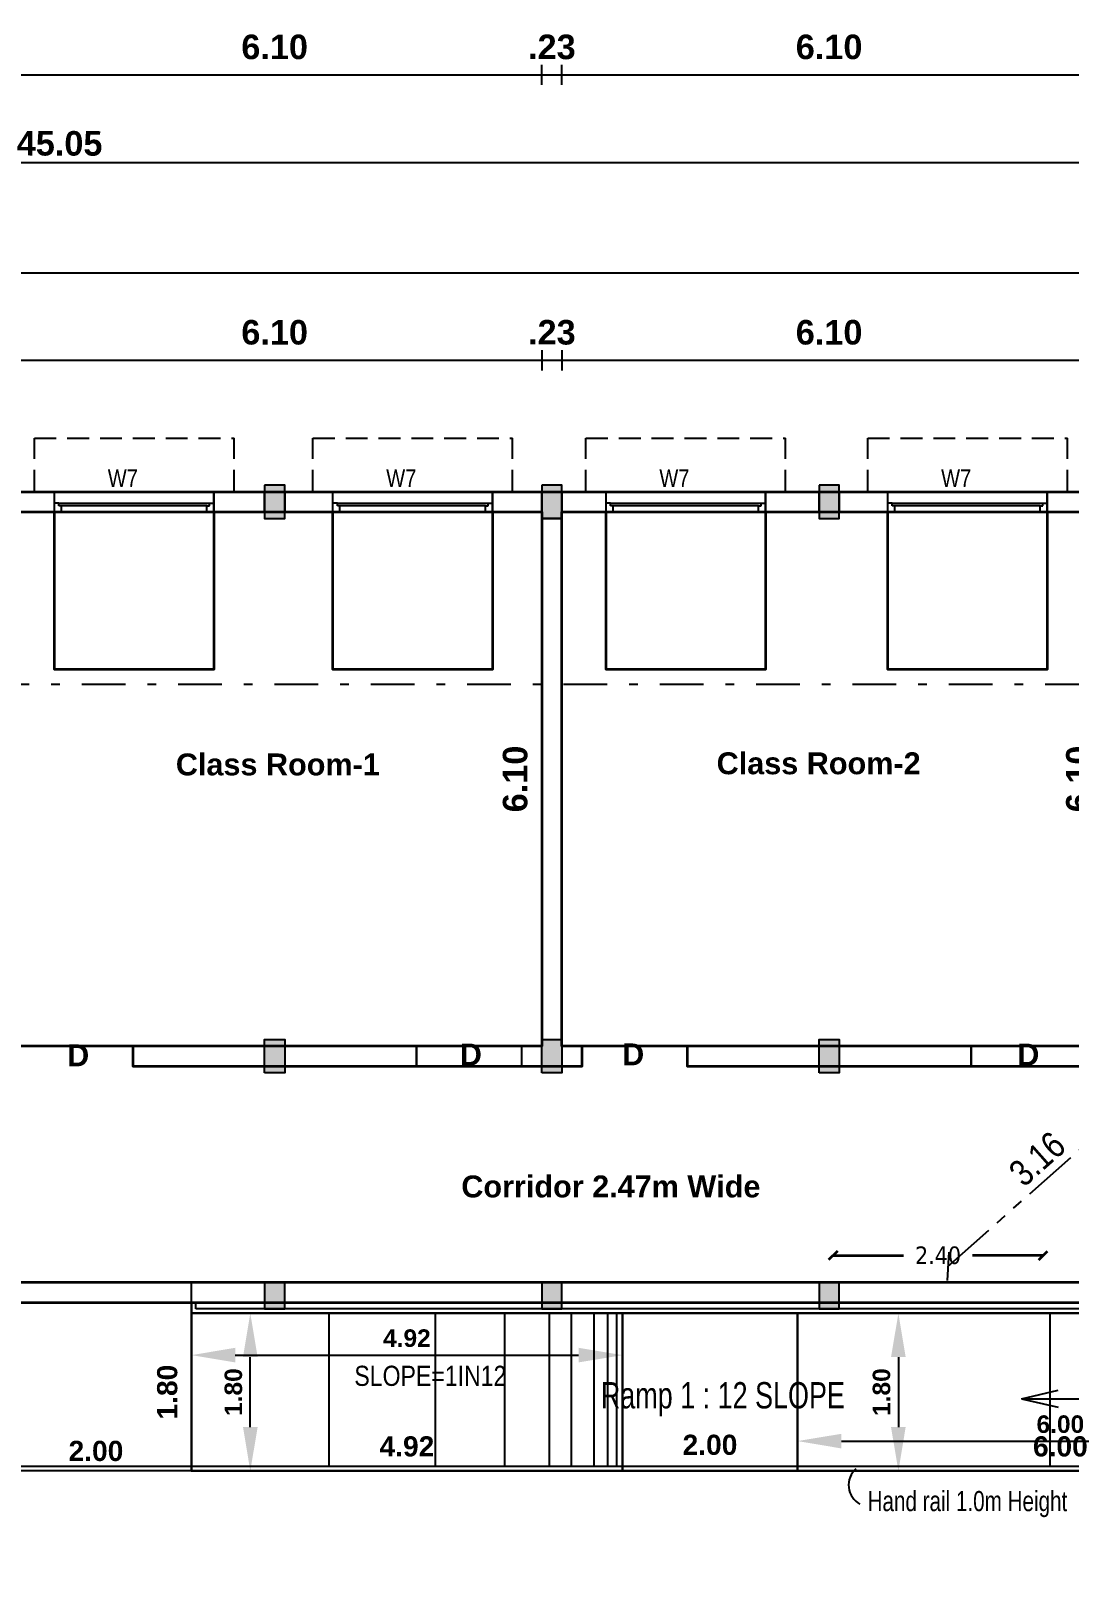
# Model space of a CAD drawing. Header units: metres. Extents: x 0 to 602, y 0 to 196.
# Drawn here: x 342.45 to 354.3, y 85.99 to 103.68 of the extents above; entities that cross this region are included whole.
import ezdxf

# ---------------------------------------------------------------- set-up
doc = ezdxf.new("R2010")
doc.units = ezdxf.units.M
doc.header["$MEASUREMENT"] = 0
for name, pattern in [('DASHDOT2', [0.5, 0.25, -0.125, 0, -0.125]), ('HIDDEN', [0.375, 0.25, -0.125]), ('PHANTOM2', [1.25, 0.625, -0.125, 0.125, -0.125, 0.125, -0.125])]:
    doc.linetypes.add(name, pattern=pattern)
for name, color, linetype, lineweight in [('BLK_1_DA_RAMP_1', 1, 'Continuous', 35), ('BLK_1_FLR_0_ EXIT_WIDTH_ DOOR', 7, 'Continuous', 35), ('BLK_1_FLR_0_BLT_UP_AREA', 4, 'Continuous', 30), ('BLK_1_FLR_0_ROOM_8_LIGHT_VENTILATION_1', 4, 'Continuous', 30), ('BLK_1_FLR_0_ROOM_8_LIGHT_VENTILATION_2', 4, 'Continuous', 30), ('BLK_1_FLR_0_ROOM_9_LIGHT_VENTILATION_1', 4, 'Continuous', 30), ('BLK_1_FLR_0_ROOM_9_LIGHT_VENTILATION_2', 4, 'Continuous', 30)]:
    doc.layers.add(name, color=color, linetype=linetype, lineweight=lineweight)
for name, color, linetype in [('BLK_1_FLR_0_CARPET_AREA', 10, 'Continuous'), ('BLK_1_FLR_0_REGULAR_ROOM_8', 3, 'Continuous'), ('BLK_1_FLR_0_REGULAR_ROOM_9', 3, 'Continuous'), ('DIST_EXIT', 7, 'Continuous')]:
    doc.layers.add(name, color=color, linetype=linetype)
doc.styles.add('.5', font='GILC____.TTF', dxfattribs={"height": 0.5})
doc.styles.add('Ar Bold', font='arialbd.ttf')
doc.styles.add('ARIAL', font='ARIALN.TTF')
doc.styles.add('JSC-Tahoma', font='tahoma.ttf')
doc.styles.get("Standard").update_dxf_attribs({"font": 'swissc.ttf', "height": 0.23})
doc.styles.add('style BOLD', font='arialbd.ttf')
doc.dimstyles.new('$Side open200', dxfattribs={"dimtxt": 1, "dimasz": 0.5, "dimexe": 0.18, "dimexo": 0.0625, "dimgap": 0.09, "dimtad": 1, "dimzin": 4, "dimdsep": 46, "dimtxsty": 'Ar Bold', "dimcen": 0.09, "dimse1": 1, "dimse2": 1, "dimclrd": 252, "dimclrt": 40, "dimadec": 0, "dimazin": 0, "dimtfac": 1, "dimtix": 1, "dimtofl": 0, "dimtmove": 2, "dimatfit": 0, "dimfxl": 0, "dimtzin": 0, "dimarcsym": 0})
doc.dimstyles.new('JSC_100', dxfattribs={"dimscale": 0.2, "dimtxt": 1, "dimasz": 0.5, "dimexe": 1, "dimexo": 2, "dimgap": 0.7, "dimtad": 0, "dimzin": 1, "dimdsep": 46, "dimtxsty": 'JSC-Tahoma', "dimblk": 'OBLIQUE', "dimcen": 0, "dimse1": 1, "dimse2": 1, "dimclrd": 8, "dimclre": 8, "dimclrt": 4, "dimadec": 0, "dimazin": 3, "dimtfac": 1, "dimtix": 1, "dimtmove": 1, "dimatfit": 3, "dimfxl": 0, "dimtolj": 1, "dimtzin": 0, "dimlwd": -1, "dimlwe": -1, "dimarcsym": 0})
doc.dimstyles.new('OPEN SPACE', dxfattribs={"dimtxt": 0.3, "dimasz": 0.23, "dimexe": 0.1875, "dimexo": 0.0625, "dimgap": 0.09, "dimtad": 3, "dimzin": 0, "dimdsep": 46, "dimtxsty": 'ARIAL', "dimblk": 'OBLIQUE', "dimcen": 0.09, "dimse1": 1, "dimse2": 1, "dimclrd": 6, "dimclre": 6, "dimclrt": 7, "dimadec": 0, "dimazin": 0, "dimtfac": 0.5, "dimtix": 1, "dimtmove": 0, "dimatfit": 3, "dimfxl": 0, "dimtolj": 1, "dimtzin": 0, "dimarcsym": 0})
doc.dimstyles.new('~dimensions', dxfattribs={"dimtxt": 0.28, "dimasz": 0.17, "dimexe": 0.05, "dimexo": 0.0625, "dimgap": 0.06, "dimtad": 1, "dimzin": 4, "dimdsep": 46, "dimtxsty": 'Ar Bold', "dimcen": 0.09, "dimse1": 1, "dimse2": 1, "dimsd1": 1, "dimsd2": 1, "dimclrt": 4, "dimadec": 0, "dimazin": 0, "dimtfac": 1, "dimtix": 1, "dimtofl": 0, "dimtmove": 2, "dimatfit": 3, "dimfxl": 0, "dimtolj": 1, "dimtzin": 0, "dimarcsym": 0})
doc.dimstyles.new('~dimensions 100', dxfattribs={"dimtxt": 0.23, "dimasz": 0.17, "dimexe": 0.05, "dimexo": 0.0625, "dimgap": 0.06, "dimtad": 1, "dimzin": 4, "dimdsep": 46, "dimtxsty": 'style BOLD', "dimcen": 0.09, "dimse1": 1, "dimse2": 1, "dimsd1": 1, "dimsd2": 1, "dimclrt": 71, "dimadec": 0, "dimazin": 0, "dimtfac": 1, "dimtix": 1, "dimtofl": 0, "dimtmove": 2, "dimatfit": 3, "dimfxl": 0, "dimtolj": 1, "dimtzin": 0, "dimarcsym": 0})

# ---------------------------------------------------------------- blocks, each defined once
blk = doc.blocks.new('*D932')
at = {"layer": 'Defpoints', "color": 0, "linetype": 'Continuous', "lineweight": 30}
for p in [(342.182, 100.031), (348.282, 100.031), (348.282, 100.031)]:
    blk.add_point(p, dxfattribs=at)
at = {"color": 4, "linetype": 'Continuous', "insert": (345.232, 100.234), "char_height": 0.28, "attachment_point": 5, "style": 'Ar Bold'}
blk.add_mtext('\\A1;6.10', dxfattribs=at)
blk = doc.blocks.new('*D933')
at = {"layer": 'Defpoints', "color": 0, "linetype": 'Continuous', "lineweight": 30}
for p in [(348.282, 100.031), (348.512, 100.031), (348.512, 100.031)]:
    blk.add_point(p, dxfattribs=at)
at = {"color": 4, "linetype": 'Continuous', "insert": (348.397, 100.234), "char_height": 0.28, "attachment_point": 5, "style": 'Ar Bold'}
blk.add_mtext('\\A1;.23', dxfattribs=at)
blk = doc.blocks.new('*D934')
at = {"layer": 'Defpoints', "color": 0, "linetype": 'Continuous', "lineweight": 30}
for p in [(348.512, 100.031), (354.612, 100.031), (354.612, 100.031)]:
    blk.add_point(p, dxfattribs=at)
at = {"color": 4, "linetype": 'Continuous', "insert": (351.562, 100.234), "char_height": 0.28, "attachment_point": 5, "style": 'Ar Bold'}
blk.add_mtext('\\A1;6.10', dxfattribs=at)
blk = doc.blocks.new('*D942')
at = {"layer": 'Defpoints', "color": 0, "linetype": 'Continuous', "lineweight": 30}
for p in [(306.612, 101.02), (306.612, 100.916), (365.302, 100.916)]:
    blk.add_point(p, dxfattribs=at)
at = {"color": 4, "linetype": 'Continuous', "insert": (335.957, 101.223), "char_height": 0.28, "attachment_point": 5, "style": 'Ar Bold'}
blk.add_mtext('\\A1;58.69', dxfattribs=at)
blk = doc.blocks.new('*D1011')
at = {"layer": 'Defpoints', "color": 0, "linetype": 'Continuous', "lineweight": 30}
for p in [(348.167, 98.186), (348.182, 98.186), (348.167, 92.086)]:
    blk.add_point(p, dxfattribs=at)
at = {"color": 4, "linetype": 'Continuous', "insert": (347.979, 95.136), "char_height": 0.28, "attachment_point": 5, "rotation": 90, "style": 'Ar Bold'}
blk.add_mtext('\\A1;6.10', dxfattribs=at)
blk = doc.blocks.new('*D1012')
at = {"layer": 'Defpoints', "color": 0, "linetype": 'Continuous', "lineweight": 30}
for p in [(354.497, 98.186), (354.612, 98.186), (354.497, 92.086)]:
    blk.add_point(p, dxfattribs=at)
at = {"color": 4, "linetype": 'Continuous', "insert": (354.409, 95.136), "char_height": 0.28, "attachment_point": 5, "rotation": 90, "style": 'Ar Bold'}
blk.add_mtext('\\A1;6.10', dxfattribs=at)
blk = doc.blocks.new('*D1097')
at = {"layer": 'Defpoints', "color": 0, "linetype": 'Continuous', "lineweight": 30}
for p in [(342.182, 103.289), (348.282, 103.289), (348.282, 103.289)]:
    blk.add_point(p, dxfattribs=at)
at = {"color": 4, "linetype": 'Continuous', "insert": (345.232, 103.492), "char_height": 0.28, "attachment_point": 5, "style": 'Ar Bold'}
blk.add_mtext('\\A1;6.10', dxfattribs=at)
blk = doc.blocks.new('*D1098')
at = {"layer": 'Defpoints', "color": 0, "linetype": 'Continuous', "lineweight": 30}
for p in [(348.282, 103.289), (348.512, 103.289), (348.512, 103.289)]:
    blk.add_point(p, dxfattribs=at)
at = {"color": 4, "linetype": 'Continuous', "insert": (348.397, 103.492), "char_height": 0.28, "attachment_point": 5, "style": 'Ar Bold'}
blk.add_mtext('\\A1;.23', dxfattribs=at)
blk = doc.blocks.new('*D1099')
at = {"layer": 'Defpoints', "color": 0, "linetype": 'Continuous', "lineweight": 30}
for p in [(348.512, 103.289), (354.612, 103.289), (354.612, 103.289)]:
    blk.add_point(p, dxfattribs=at)
at = {"color": 4, "linetype": 'Continuous', "insert": (351.562, 103.492), "char_height": 0.28, "attachment_point": 5, "style": 'Ar Bold'}
blk.add_mtext('\\A1;6.10', dxfattribs=at)
blk = doc.blocks.new('*D1107')
at = {"layer": 'Defpoints', "color": 0, "linetype": 'Continuous', "lineweight": 30}
for p in [(320.252, 102.289), (365.302, 102.289), (365.301, 102.126)]:
    blk.add_point(p, dxfattribs=at)
at = {"color": 4, "linetype": 'Continuous', "insert": (342.777, 102.391), "char_height": 0.28, "attachment_point": 5, "rotation": 359.8406, "style": 'Ar Bold'}
blk.add_mtext('\\A1;45.05', dxfattribs=at)
blk = doc.blocks.new('*D1154')
at = {"layer": 'Defpoints', "color": 0, "lineweight": 30}
for p in [(349.202, 87.814), (351.202, 87.814), (351.202, 87.356)]:
    blk.add_point(p, dxfattribs=at)
at = {"color": 71, "insert": (350.202, 87.533), "char_height": 0.23, "attachment_point": 5, "style": 'style BOLD'}
blk.add_mtext('\\A1;2.00', dxfattribs=at)
blk = doc.blocks.new('*D1155')
at = {"layer": 'Defpoints', "color": 0, "lineweight": 30}
for p in [(351.202, 87.478), (357.202, 87.478), (357.202, 87.338)]:
    blk.add_point(p, dxfattribs=at)
at = {"color": 71, "insert": (354.202, 87.515), "char_height": 0.23, "attachment_point": 5, "style": 'style BOLD'}
blk.add_mtext('\\A1;6.00', dxfattribs=at)
blk = doc.blocks.new('*D1156')
at = {"layer": 'Defpoints', "color": 0, "lineweight": 30}
for p in [(344.282, 87.338), (344.282, 87.338), (349.202, 87.338)]:
    blk.add_point(p, dxfattribs=at)
at = {"color": 71, "insert": (346.742, 87.515), "char_height": 0.23, "attachment_point": 5, "style": 'style BOLD'}
blk.add_mtext('\\A1;4.92', dxfattribs=at)
blk = doc.blocks.new('*D885')
at = {"layer": 'Defpoints', "color": 0, "lineweight": 30}
for p in [(342.102, 87.667), (344.282, 87.667), (344.282, 87.286)]:
    blk.add_point(p, dxfattribs=at)
at = {"color": 71, "insert": (343.192, 87.463), "char_height": 0.23, "attachment_point": 5, "style": 'style BOLD'}
blk.add_mtext('\\A1;2.00', dxfattribs=at)
blk = doc.blocks.new('*D886')
at = {"layer": 'Defpoints', "color": 0, "lineweight": 30}
for p in [(344.396, 89.036), (343.462, 87.236), (344.396, 87.236)]:
    blk.add_point(p, dxfattribs=at)
at = {"color": 71, "insert": (344.007, 88.136), "char_height": 0.23, "attachment_point": 5, "rotation": 90, "style": 'style BOLD'}
blk.add_mtext('\\A1;1.80', dxfattribs=at)
blk = doc.blocks.new('*D1269')
at = {"layer": 'BLK_1_DA_RAMP_1', "color": 2, "lineweight": -2, "ltscale": 0.1}
blk.add_line((352.353, 88.536), (352.353, 87.736), dxfattribs=at)
at = {"layer": 'BLK_1_DA_RAMP_1', "color": 2, "linetype": 'Continuous', "lineweight": 30, "ltscale": 0.1}
for points in [[(352.269, 88.536), (352.436, 88.536), (352.353, 89.036)], [(352.269, 87.736), (352.436, 87.736), (352.353, 87.236)]]:
    blk.add_solid(points, dxfattribs=at)
at = {"layer": 'Defpoints', "color": 0, "linetype": 'Continuous', "lineweight": 30, "ltscale": 0.1}
for p in [(351.202, 89.036), (351.202, 87.236), (352.353, 87.236)]:
    blk.add_point(p, dxfattribs=at)
at = {"layer": 'BLK_1_DA_RAMP_1', "color": 2, "linetype": 'Continuous', "lineweight": 30, "ltscale": 0.1, "insert": (352.161, 88.136), "char_height": 0.2, "attachment_point": 5, "rotation": 90, "style": 'Ar Bold'}
blk.add_mtext('1.80', dxfattribs=at)
blk = doc.blocks.new('_Oblique')
at = {"color": 0, "linetype": 'ByBlock', "lineweight": -2}
blk.add_line((-0.5, -0.5), (0.5, 0.5), dxfattribs=at)
blk = doc.blocks.new('*D894')
at = {"layer": 'BLK_1_FLR_0_ EXIT_WIDTH_ DOOR', "color": 2}
for p, q in [((351.606, 89.697), (352.412, 89.697)), ((354.006, 89.697), (353.2, 89.697))]:
    blk.add_line(p, q, dxfattribs=at)
at = {"layer": 'Defpoints', "color": 0, "lineweight": 30}
for p in [(354.006, 89.697), (351.606, 89.503), (354.006, 89.503)]:
    blk.add_point(p, dxfattribs=at)
at = {"layer": 'BLK_1_FLR_0_ EXIT_WIDTH_ DOOR', "color": 2, "xscale": 0.1, "yscale": 0.1, "zscale": 0.1, "rotation": 180}
blk.add_blockref('_Oblique', (351.606, 89.697), dxfattribs=at)
at = {"layer": 'BLK_1_FLR_0_ EXIT_WIDTH_ DOOR', "color": 2, "xscale": 0.1, "yscale": 0.1, "zscale": 0.1}
blk.add_blockref('_Oblique', (354.006, 89.697), dxfattribs=at)
at = {"layer": 'BLK_1_FLR_0_ EXIT_WIDTH_ DOOR', "color": 2, "lineweight": 30, "insert": (352.806, 89.697), "char_height": 0.2, "attachment_point": 5, "style": 'JSC-Tahoma'}
blk.add_mtext('\\A1;2.40', dxfattribs=at)
blk = doc.blocks.new('*D897')
at = {"layer": 'Defpoints', "color": 0, "lineweight": 30}
for p in [(355.168, 91.79), (355.28, 91.664), (352.806, 89.697)]:
    blk.add_point(p, dxfattribs=at)
at = {"layer": 'DIST_EXIT', "color": 7, "linetype": 'PHANTOM2', "lineweight": -2}
blk.add_line((352.918, 89.571), (355.28, 91.664), dxfattribs=at)
at = {"layer": 'DIST_EXIT', "color": 7, "lineweight": -2, "xscale": 0.23, "yscale": 0.23, "zscale": 0.23}
for p, rotation in [((355.28, 91.664), 41.55206149581402), ((352.918, 89.571), 221.5520614958141)]:
    blk.add_blockref('_Oblique', p, dxfattribs=dict(at, rotation=rotation))
at = {"layer": 'DIST_EXIT', "color": 7, "lineweight": 35, "insert": (353.938, 90.799), "char_height": 0.3, "attachment_point": 5, "rotation": 41.5521, "style": 'ARIAL'}
blk.add_mtext('\\A1;3.16', dxfattribs=at)
blk = doc.blocks.new('*D1263')
at = {"layer": 'BLK_1_DA_RAMP_1', "color": 1, "lineweight": -2, "ltscale": 0.1}
blk.add_line((351.702, 87.577), (356.702, 87.577), dxfattribs=at)
at = {"layer": 'BLK_1_DA_RAMP_1', "color": 1, "linetype": 'Continuous', "lineweight": 30, "ltscale": 0.1}
for points in [[(351.702, 87.66), (351.702, 87.493), (351.202, 87.577)], [(356.702, 87.66), (356.702, 87.493), (357.202, 87.577)]]:
    blk.add_solid(points, dxfattribs=at)
at = {"layer": 'Defpoints', "color": 0, "linetype": 'Continuous', "lineweight": 30, "ltscale": 0.1}
for p in [(357.202, 87.577), (351.202, 87.236), (357.202, 87.236)]:
    blk.add_point(p, dxfattribs=at)
at = {"layer": 'BLK_1_DA_RAMP_1', "color": 1, "linetype": 'Continuous', "lineweight": 30, "ltscale": 0.1, "insert": (354.202, 87.769), "char_height": 0.2, "attachment_point": 5, "style": 'Ar Bold'}
blk.add_mtext('6.00', dxfattribs=at)
blk = doc.blocks.new('*D1264')
at = {"layer": 'BLK_1_DA_RAMP_1', "color": 1, "lineweight": -2, "ltscale": 0.1}
blk.add_line((344.782, 88.558), (348.702, 88.558), dxfattribs=at)
at = {"layer": 'BLK_1_DA_RAMP_1', "color": 1, "linetype": 'Continuous', "lineweight": 30, "ltscale": 0.1}
for points in [[(344.782, 88.642), (344.782, 88.475), (344.282, 88.558)], [(348.702, 88.642), (348.702, 88.475), (349.202, 88.558)]]:
    blk.add_solid(points, dxfattribs=at)
at = {"layer": 'Defpoints', "color": 0, "linetype": 'Continuous', "lineweight": 30, "ltscale": 0.1}
for p in [(344.282, 89.036), (349.202, 89.036), (349.202, 88.558)]:
    blk.add_point(p, dxfattribs=at)
at = {"layer": 'BLK_1_DA_RAMP_1', "color": 1, "linetype": 'Continuous', "lineweight": 30, "ltscale": 0.1, "insert": (346.742, 88.751), "char_height": 0.2, "attachment_point": 5, "style": 'Ar Bold'}
blk.add_mtext('4.92', dxfattribs=at)
blk = doc.blocks.new('*D1265')
at = {"layer": 'BLK_1_DA_RAMP_1', "color": 2, "lineweight": -2, "ltscale": 0.1}
blk.add_line((344.954, 87.736), (344.954, 88.536), dxfattribs=at)
at = {"layer": 'BLK_1_DA_RAMP_1', "color": 2, "linetype": 'Continuous', "lineweight": 30, "ltscale": 0.1}
for points in [[(344.871, 88.536), (345.038, 88.536), (344.954, 89.036)], [(344.871, 87.736), (345.038, 87.736), (344.954, 87.236)]]:
    blk.add_solid(points, dxfattribs=at)
at = {"layer": 'Defpoints', "color": 0, "linetype": 'Continuous', "lineweight": 30, "ltscale": 0.1}
for p in [(344.282, 89.036), (344.954, 89.036), (344.282, 87.236)]:
    blk.add_point(p, dxfattribs=at)
at = {"layer": 'BLK_1_DA_RAMP_1', "color": 2, "linetype": 'Continuous', "lineweight": 30, "ltscale": 0.1, "insert": (344.762, 88.136), "char_height": 0.2, "attachment_point": 5, "rotation": 90, "style": 'Ar Bold'}
blk.add_mtext('1.80', dxfattribs=at)

msp = doc.modelspace()

# ---------------------------------------------------------------- hatches: boundary and pattern name
at = {"linetype": 'Continuous', "ltscale": 0.1}
h = msp.add_hatch(color=8, dxfattribs=at)
h.dxf.hatch_style = 1
h.paths.add_polyline_path([(345.117, 98.491), (345.117, 98.111), (345.347, 98.111), (345.347, 98.491)])
h = msp.add_hatch(color=8, dxfattribs=at)
h.dxf.hatch_style = 1
h.paths.add_polyline_path([(348.282, 98.491), (348.282, 98.111), (348.512, 98.111), (348.512, 98.491)])
h = msp.add_hatch(color=8, dxfattribs=at)
h.dxf.hatch_style = 1
h.paths.add_polyline_path([(351.447, 98.491), (351.447, 98.111), (351.677, 98.111), (351.677, 98.491)])
h = msp.add_hatch(color=8, dxfattribs=at)
h.dxf.hatch_style = 1
h.paths.add_polyline_path([(345.117, 91.781), (345.117, 92.161), (345.347, 92.161), (345.347, 91.781)])
h = msp.add_hatch(color=8, dxfattribs=at)
h.dxf.hatch_style = 1
h.paths.add_polyline_path([(348.282, 91.781), (348.282, 92.161), (348.512, 92.161), (348.512, 91.781)])
h = msp.add_hatch(color=8, dxfattribs=at)
h.dxf.hatch_style = 1
h.paths.add_polyline_path([(351.447, 91.781), (351.447, 92.161), (351.677, 92.161), (351.677, 91.781)])
h = msp.add_hatch(color=8, dxfattribs=at)
h.dxf.hatch_style = 1
h.paths.add_polyline_path([(345.117, 89.386), (345.117, 89.086), (345.347, 89.086), (345.347, 89.386)])
h = msp.add_hatch(color=8, dxfattribs=at)
h.dxf.hatch_style = 1
h.paths.add_polyline_path([(348.282, 89.386), (348.282, 89.086), (348.512, 89.086), (348.512, 89.386)])
h = msp.add_hatch(color=8, dxfattribs=at)
h.dxf.hatch_style = 1
h.paths.add_polyline_path([(351.447, 89.386), (351.447, 89.086), (351.677, 89.086), (351.677, 89.386)])

# ---------------------------------------------------------------- linework, layer by layer
at = {"linetype": 'Continuous'}
for p, q in [((348.282, 103.059), (348.282, 103.289)), ((348.512, 103.059), (348.512, 103.289)), ((306.612, 103.174), (365.302, 103.174)), ((306.612, 102.174), (365.302, 102.174)), ((306.612, 100.916), (365.302, 100.916)), ((348.282, 100.031), (348.282, 99.801)), ((348.512, 100.031), (348.512, 99.801)), ((306.612, 99.916), (365.302, 99.916)), ((344.282, 89.156), (344.282, 89.386))]:
    msp.add_line(p, q, dxfattribs=at)
at = {"linetype": 'HIDDEN'}
for p, q in [((342.489, 98.416), (342.489, 99.026)), ((342.489, 99.026), (344.769, 99.026)), ((344.769, 98.416), (344.769, 99.026)), ((345.668, 98.416), (345.668, 99.026)), ((345.668, 99.026), (347.948, 99.026)), ((347.948, 98.416), (347.948, 99.026)), ((348.786, 98.416), (348.786, 99.026)), ((348.786, 99.026), (351.066, 99.026)), ((351.066, 98.416), (351.066, 99.026)), ((352.003, 98.416), (352.003, 99.026)), ((352.003, 99.026), (354.283, 99.026)), ((354.283, 98.416), (354.283, 99.026)), ((342.719, 98.416), (342.489, 98.416)), ((344.539, 98.416), (344.769, 98.416)), ((345.898, 98.416), (345.668, 98.416)), ((347.718, 98.416), (347.948, 98.416)), ((349.016, 98.416), (348.786, 98.416)), ((350.836, 98.416), (351.066, 98.416)), ((352.233, 98.416), (352.003, 98.416)), ((354.053, 98.416), (354.283, 98.416))]:
    msp.add_line(p, q, dxfattribs=at)
at = {"linetype": 'Continuous', "ltscale": 0.1}
for p, q in [((365.302, 98.416), (306.612, 98.416)), ((348.282, 98.186), (342.182, 98.186)), ((348.282, 98.186), (348.282, 92.086)), ((358.842, 98.186), (348.512, 98.186)), ((348.512, 98.186), (348.512, 92.086)), ((343.612, 92.086), (346.852, 92.086)), ((343.612, 92.086), (343.612, 91.856)), ((346.852, 92.086), (346.852, 91.856)), ((348.052, 92.086), (348.282, 92.086)), ((348.052, 92.086), (348.052, 91.856)), ((348.512, 92.086), (348.742, 92.086)), ((348.742, 92.086), (348.742, 91.856)), ((349.942, 92.086), (353.182, 92.086)), ((349.942, 92.086), (349.942, 91.856)), ((353.182, 92.086), (353.182, 91.856)), ((343.612, 91.856), (346.852, 91.856)), ((348.052, 91.856), (348.742, 91.856)), ((349.942, 91.856), (353.182, 91.856)), ((315.952, 89.156), (365.302, 89.156)), ((344.282, 89.036), (344.282, 89.156)), ((344.332, 89.086), (344.332, 89.156)), ((357.202, 89.036), (344.282, 89.036)), ((357.202, 89.086), (344.332, 89.086))]:
    msp.add_line(p, q, dxfattribs=at)
for p, q in [((342.719, 98.416), (344.539, 98.416)), ((342.719, 98.186), (342.719, 98.416)), ((344.539, 98.186), (344.539, 98.416)), ((345.898, 98.416), (347.718, 98.416)), ((345.898, 98.186), (345.898, 98.416)), ((347.718, 98.186), (347.718, 98.416)), ((349.016, 98.416), (350.836, 98.416)), ((349.016, 98.186), (349.016, 98.416)), ((350.836, 98.186), (350.836, 98.416)), ((352.233, 98.416), (354.053, 98.416)), ((352.233, 98.186), (352.233, 98.416)), ((354.053, 98.186), (354.053, 98.416)), ((342.769, 98.286), (342.719, 98.286)), ((342.719, 98.186), (344.539, 98.186)), ((342.769, 98.286), (344.489, 98.286)), ((342.769, 98.256), (342.769, 98.286)), ((342.799, 98.256), (342.769, 98.256)), ((344.459, 98.256), (342.799, 98.256)), ((342.799, 98.186), (342.799, 98.256)), ((344.459, 98.256), (344.489, 98.256)), ((344.459, 98.186), (344.459, 98.256)), ((344.489, 98.256), (344.489, 98.286)), ((344.489, 98.286), (344.539, 98.286)), ((345.948, 98.286), (345.898, 98.286)), ((345.898, 98.186), (347.718, 98.186)), ((345.948, 98.286), (347.668, 98.286)), ((345.948, 98.256), (345.948, 98.286)), ((345.978, 98.256), (345.948, 98.256)), ((347.638, 98.256), (345.978, 98.256)), ((345.978, 98.186), (345.978, 98.256)), ((347.638, 98.256), (347.668, 98.256)), ((347.638, 98.186), (347.638, 98.256)), ((347.668, 98.256), (347.668, 98.286)), ((347.668, 98.286), (347.718, 98.286)), ((349.066, 98.286), (349.016, 98.286)), ((349.016, 98.186), (350.836, 98.186)), ((349.066, 98.286), (350.786, 98.286)), ((349.066, 98.256), (349.066, 98.286)), ((349.096, 98.256), (349.066, 98.256)), ((350.756, 98.256), (349.096, 98.256)), ((349.096, 98.186), (349.096, 98.256)), ((350.756, 98.256), (350.786, 98.256)), ((350.756, 98.186), (350.756, 98.256)), ((350.786, 98.256), (350.786, 98.286)), ((350.786, 98.286), (350.836, 98.286)), ((352.283, 98.286), (352.233, 98.286)), ((352.233, 98.186), (354.053, 98.186)), ((352.283, 98.286), (354.003, 98.286)), ((352.283, 98.256), (352.283, 98.286)), ((352.313, 98.256), (352.283, 98.256)), ((353.973, 98.256), (352.313, 98.256)), ((352.313, 98.186), (352.313, 98.256)), ((353.973, 98.256), (354.003, 98.256)), ((353.973, 98.186), (353.973, 98.256)), ((354.003, 98.256), (354.003, 98.286)), ((354.003, 98.286), (354.053, 98.286)), ((353.759, 88.061), (354.177, 88.158)), ((353.759, 88.061), (357.202, 88.061)), ((353.759, 88.061), (354.177, 87.964)), ((357.202, 87.286), (342.132, 87.286)), ((357.202, 87.236), (342.132, 87.236))]:
    msp.add_line(p, q)
at = {"color": 71, "linetype": 'DASHDOT2', "ltscale": 2}
msp.add_line((305.629, 96.22), (365.902, 96.22), dxfattribs=at)
at = {"color": 8}
for p, q in [((344.282, 89.156), (344.282, 87.236)), ((345.854, 87.286), (345.854, 89.036)), ((347.067, 87.286), (347.067, 89.036)), ((347.86, 87.286), (347.86, 89.036)), ((348.368, 87.286), (348.368, 89.036)), ((348.622, 87.286), (348.622, 89.036)), ((348.881, 87.286), (348.881, 89.036)), ((349.037, 87.286), (349.037, 89.036)), ((349.14, 87.286), (349.14, 89.036)), ((349.202, 87.286), (349.202, 89.036)), ((351.202, 87.286), (351.202, 89.036)), ((354.084, 87.286), (354.084, 89.036))]:
    msp.add_line(p, q, dxfattribs=at)
at = {"color": 1, "linetype": 'Continuous', "ltscale": 0.1}
for points in [[(342.719, 98.416), (342.489, 98.416), (342.182, 98.416), (342.182, 98.186), (342.719, 98.186)], [(345.117, 98.416), (344.539, 98.416), (344.539, 98.186), (345.117, 98.186)], [(345.898, 98.416), (345.668, 98.416), (345.347, 98.416), (345.347, 98.186), (345.898, 98.186)], [(348.282, 98.416), (347.718, 98.416), (347.718, 98.186), (348.282, 98.186)], [(349.016, 98.416), (348.786, 98.416), (348.512, 98.416), (348.512, 98.186), (349.016, 98.186)], [(351.447, 98.416), (350.836, 98.416), (350.836, 98.186), (351.447, 98.186)], [(352.233, 98.416), (352.003, 98.416), (351.677, 98.416), (351.677, 98.186), (352.233, 98.186)], [(354.612, 98.416), (354.053, 98.416), (354.053, 98.186), (354.612, 98.186)], [(348.512, 98.111), (348.282, 98.111), (348.282, 92.161), (348.512, 92.161)], [(345.117, 92.086), (343.612, 92.086), (343.612, 91.856), (345.117, 91.856)], [(346.852, 92.086), (345.347, 92.086), (345.347, 91.856), (346.852, 91.856)], [(348.282, 92.086), (348.052, 92.086), (348.052, 91.856), (348.282, 91.856)], [(348.742, 92.086), (348.512, 92.086), (348.512, 91.856), (348.742, 91.856)], [(351.447, 92.086), (349.942, 92.086), (349.942, 91.856), (351.447, 91.856)], [(353.182, 92.086), (351.677, 92.086), (351.677, 91.856), (353.182, 91.856)]]:
    msp.add_lwpolyline(points, close=True, dxfattribs=at)
at = {"color": 5, "linetype": 'Continuous', "ltscale": 0.1}
for points in [[(345.117, 98.491), (345.117, 98.111), (345.347, 98.111), (345.347, 98.491)], [(348.282, 98.491), (348.282, 98.111), (348.512, 98.111), (348.512, 98.491)], [(351.447, 98.491), (351.447, 98.111), (351.677, 98.111), (351.677, 98.491)], [(345.117, 91.781), (345.117, 92.161), (345.347, 92.161), (345.347, 91.781)], [(348.282, 91.781), (348.282, 92.161), (348.512, 92.161), (348.512, 91.781)], [(351.447, 91.781), (351.447, 92.161), (351.677, 92.161), (351.677, 91.781)], [(345.117, 89.386), (345.117, 89.086), (345.347, 89.086), (345.347, 89.386)], [(348.282, 89.386), (348.282, 89.086), (348.512, 89.086), (348.512, 89.386)], [(351.447, 89.386), (351.447, 89.086), (351.677, 89.086), (351.677, 89.386)]]:
    msp.add_lwpolyline(points, close=True, dxfattribs=at)
at = {"linetype": 'Continuous', "ltscale": 0.1}
msp.add_lwpolyline([(344.282, 89.386), (358.842, 89.386)], dxfattribs=at)
at = {"linetype": 'Continuous', "lineweight": 30}
msp.add_lwpolyline([(349.202, 89.036), (351.202, 89.036), (351.202, 87.236), (349.202, 87.236)], close=True, dxfattribs=at)
msp.add_arc((352.035, 87.075), 0.25, 131.912, 241.1301)
at = {"layer": 'BLK_1_DA_RAMP_1', "color": 1, "linetype": 'Continuous', "lineweight": 30, "ltscale": 0.1}
for points in [[(344.282, 89.036), (349.202, 89.036), (349.202, 87.236), (344.282, 87.236)], [(351.202, 89.036), (357.202, 89.036), (357.202, 87.236), (351.202, 87.236)]]:
    msp.add_lwpolyline(points, close=True, dxfattribs=at)
at = {"layer": 'BLK_1_FLR_0_BLT_UP_AREA', "color": 26, "lineweight": 35}
msp.add_lwpolyline([(306.612, 98.416), (365.302, 98.416), (365.302, 89.156), (315.952, 89.156), (315.952, 86.656), (320.252, 86.656), (320.252, 79.606), (315.952, 79.606), (315.952, 68.306), (306.612, 68.306)], close=True, dxfattribs=at)
at = {"layer": 'BLK_1_FLR_0_CARPET_AREA', "color": 26, "lineweight": 35}
for points in [[(342.182, 98.186), (348.282, 98.186), (348.282, 92.086), (343.612, 92.086), (343.612, 91.856), (348.742, 91.856), (348.742, 92.086), (348.512, 92.086), (348.512, 98.186), (354.612, 98.186), (354.612, 92.086), (349.942, 92.086), (349.942, 91.856), (354.842, 91.856), (354.842, 91.986), (356.842, 91.986), (356.842, 93.786), (358.842, 93.786), (358.842, 91.096), (359.072, 91.096), (359.072, 98.186), (363.432, 98.186)], [(365.072, 89.386), (359.072, 89.386), (359.072, 89.896), (358.842, 89.896), (358.842, 89.386), (342.182, 89.386), (342.182, 90.346), (314.722, 90.346)]]:
    msp.add_lwpolyline(points, dxfattribs=at)
at = {"layer": 'BLK_1_FLR_0_REGULAR_ROOM_8', "color": 3, "linetype": 'Continuous', "lineweight": 35, "ltscale": 0.25}
msp.add_lwpolyline([(342.182, 98.186), (348.282, 98.186), (348.282, 92.086), (342.182, 92.086)], close=True, dxfattribs=at)
at = {"layer": 'BLK_1_FLR_0_REGULAR_ROOM_9', "color": 3, "linetype": 'Continuous', "lineweight": 35, "ltscale": 0.25}
msp.add_lwpolyline([(348.512, 98.186), (354.612, 98.186), (354.612, 92.086), (348.512, 92.086)], close=True, dxfattribs=at)
at = {"layer": 'BLK_1_FLR_0_ROOM_8_LIGHT_VENTILATION_1', "color": 3, "linetype": 'Continuous', "lineweight": 35, "ltscale": 0.25}
msp.add_lwpolyline([(342.719, 98.186), (344.539, 98.186), (344.539, 96.386), (342.719, 96.386)], close=True, dxfattribs=at)
at = {"layer": 'BLK_1_FLR_0_ROOM_8_LIGHT_VENTILATION_2', "color": 3, "linetype": 'Continuous', "lineweight": 35, "ltscale": 0.25}
msp.add_lwpolyline([(345.898, 98.186), (347.718, 98.186), (347.718, 96.386), (345.898, 96.386)], close=True, dxfattribs=at)
at = {"layer": 'BLK_1_FLR_0_ROOM_9_LIGHT_VENTILATION_1', "color": 3, "linetype": 'Continuous', "lineweight": 35, "ltscale": 0.25}
msp.add_lwpolyline([(349.016, 98.186), (350.836, 98.186), (350.836, 96.386), (349.016, 96.386)], close=True, dxfattribs=at)
at = {"layer": 'BLK_1_FLR_0_ROOM_9_LIGHT_VENTILATION_2', "color": 3, "linetype": 'Continuous', "lineweight": 35, "ltscale": 0.25}
msp.add_lwpolyline([(352.233, 98.186), (354.053, 98.186), (354.053, 96.386), (352.233, 96.386)], close=True, dxfattribs=at)

# ---------------------------------------------------------------- texts
for p in [(343.327, 98.47), (346.506, 98.47), (349.624, 98.47), (352.841, 98.47)]:
    msp.add_text('W7', height=0.2).set_placement(p)
for s, height, style, p in [('Class Room-1', 0.25, 'Ar Bold', (344.104, 95.177)), ('Class Room-2', 0.25, 'Ar Bold', (350.278, 95.19)), ('D', 0.25, 'Ar Bold', (342.863, 91.856)), ('D', 0.25, 'Ar Bold', (347.346, 91.865)), ('D', 0.25, 'Ar Bold', (349.199, 91.867)), ('D', 0.25, 'Ar Bold', (353.71, 91.864)), ('Corridor 2.47m Wide ', 0.25, 'Ar Bold', (347.363, 90.359)), ('Ramp 1 : 12 SLOPE ', 0.3, '.5', (348.956, 87.95)), ('Hand rail 1.0m Height', 0.23, '.5', (352.001, 86.777))]:
    msp.add_text(s, height=height, dxfattribs=dict(style=style)).set_placement(p)
at = {"layer": 'BLK_1_DA_RAMP_1', "color": 1, "linetype": 'Continuous', "lineweight": 30, "ltscale": 0.1, "insert": (346.142, 88.437), "char_height": 0.23, "attachment_point": 1}
msp.add_mtext_dynamic_manual_height_columns('SLOPE=1IN12', width=0.66487, gutter_width=1.15, heights=[0], dxfattribs=at)

# ---------------------------------------------------------------- dimensions: what is measured, and where the dimension line sits
at = {"linetype": 'Continuous'}
for base, p1, p2, angle, picture, middle in [((348.282, 103.289), (342.182, 103.289), (348.282, 103.289), 180, '*D1097', (345.232, 103.492)), ((348.512, 103.289), (348.282, 103.289), (348.512, 103.289), 180, '*D1098', (348.397, 103.492)), ((354.612, 103.289), (348.512, 103.289), (354.612, 103.289), 180, '*D1099', (351.562, 103.492)), ((365.301, 102.126), (320.252, 102.289), (365.302, 102.289), 179.8406, '*D1107', (342.777, 102.391)), ((348.282, 100.031), (342.182, 100.031), (348.282, 100.031), 180, '*D932', (345.232, 100.234)), ((348.512, 100.031), (348.282, 100.031), (348.512, 100.031), 180, '*D933', (348.397, 100.234)), ((354.612, 100.031), (348.512, 100.031), (354.612, 100.031), 180, '*D934', (351.562, 100.234))]:
    dim = msp.add_linear_dim(base=base, p1=p1, p2=p2, angle=angle, dimstyle='~dimensions', dxfattribs=at)
    dim.commit()
    dim.dimension.update_dxf_attribs({"geometry": picture, "text_midpoint": middle})
for p1, p2, distance, picture, middle in [((365.302, 100.916), (306.612, 100.916), -0.104, '*D942', (335.957, 101.223)), ((348.167, 92.086), (348.167, 98.186), -0.015, '*D1011', (347.979, 95.136)), ((354.497, 92.086), (354.497, 98.186), -0.115, '*D1012', (354.409, 95.136))]:
    dim = msp.add_aligned_dim(p1=p1, p2=p2, distance=distance, dimstyle='~dimensions', dxfattribs=at)
    dim.commit()
    dim.dimension.update_dxf_attribs({"geometry": picture, "text_midpoint": middle})
dim = msp.add_linear_dim(base=(343.462, 87.236), p1=(344.396, 89.036), p2=(344.396, 87.236), angle=270, dimstyle='~dimensions 100')
dim.commit()
dim.dimension.update_dxf_attribs({"geometry": '*D886', "text_midpoint": (344.007, 88.136), "dimtype": 161})
for p1, p2, distance, picture, middle in [((349.202, 87.814), (351.202, 87.814), -0.458, '*D1154', (350.202, 87.533)), ((349.202, 87.338), (344.282, 87.338), 0, '*D1156', (346.742, 87.515)), ((351.202, 87.478), (357.202, 87.478), -0.14, '*D1155', (354.202, 87.515))]:
    dim = msp.add_aligned_dim(p1=p1, p2=p2, distance=distance, dimstyle='~dimensions 100')
    dim.commit()
    dim.dimension.update_dxf_attribs({"geometry": picture, "text_midpoint": middle})
dim = msp.add_aligned_dim(p1=(342.102, 87.667), p2=(344.282, 87.667), distance=-0.381, text='2.00', dimstyle='~dimensions 100')
dim.commit()
dim.dimension.update_dxf_attribs({"geometry": '*D885', "text_midpoint": (343.192, 87.463)})
at = {"layer": 'BLK_1_DA_RAMP_1', "color": 1, "linetype": 'Continuous', "lineweight": 30, "ltscale": 0.1}
for p1, p2, distance, picture, middle in [((344.282, 89.036), (349.202, 89.036), -0.477, '*D1264', (346.742, 88.751)), ((351.202, 87.236), (357.202, 87.236), 0.341, '*D1263', (354.202, 87.769))]:
    dim = msp.add_aligned_dim(p1=p1, p2=p2, distance=distance, dimstyle='$Side open200', override={"dimtxt": 0.2, "dimclrd": 1, "dimclrt": 1, "dimfxl": 0.05, "dimfxlon": 1, "dimarcsym": 1}, dxfattribs=at)
    dim.commit()
    dim.dimension.update_dxf_attribs({"geometry": picture, "text_midpoint": middle})
at = {"layer": 'BLK_1_DA_RAMP_1', "color": 2, "linetype": 'Continuous', "lineweight": 30, "ltscale": 0.1}
for p1, p2, distance, picture, middle in [((344.282, 87.236), (344.282, 89.036), -0.672, '*D1265', (344.762, 88.136)), ((351.202, 89.036), (351.202, 87.236), 1.151, '*D1269', (352.161, 88.136))]:
    dim = msp.add_aligned_dim(p1=p1, p2=p2, distance=distance, dimstyle='$Side open200', override={"dimtxt": 0.2, "dimclrd": 2, "dimclrt": 2, "dimfxl": 0.05, "dimfxlon": 1, "dimarcsym": 1}, dxfattribs=at)
    dim.commit()
    dim.dimension.update_dxf_attribs({"geometry": picture, "text_midpoint": middle})
at = {"layer": 'BLK_1_FLR_0_ EXIT_WIDTH_ DOOR', "color": 2, "lineweight": 30}
dim = msp.add_aligned_dim(p1=(351.606, 89.503), p2=(354.006, 89.503), distance=0.193, dimstyle='JSC_100', override={"dimclrd": 2, "dimclrt": 2}, dxfattribs=at)
dim.commit()
dim.dimension.update_dxf_attribs({"geometry": '*D894', "text_midpoint": (352.806, 89.697)})
at = {"layer": 'DIST_EXIT', "color": 7, "lineweight": 35}
dim = msp.add_aligned_dim(p1=(352.806, 89.697), p2=(355.168, 91.79), distance=-0.169, dimstyle='OPEN SPACE', override={"dimpost": '\\X', "dimclrd": 7, "dimfxl": 0, "dimarcsym": 2}, dxfattribs=at)
dim.commit()
dim.dimension.update_dxf_attribs({"geometry": '*D897', "text_midpoint": (353.938, 90.799)})

doc.saveas('drawing.dxf')
